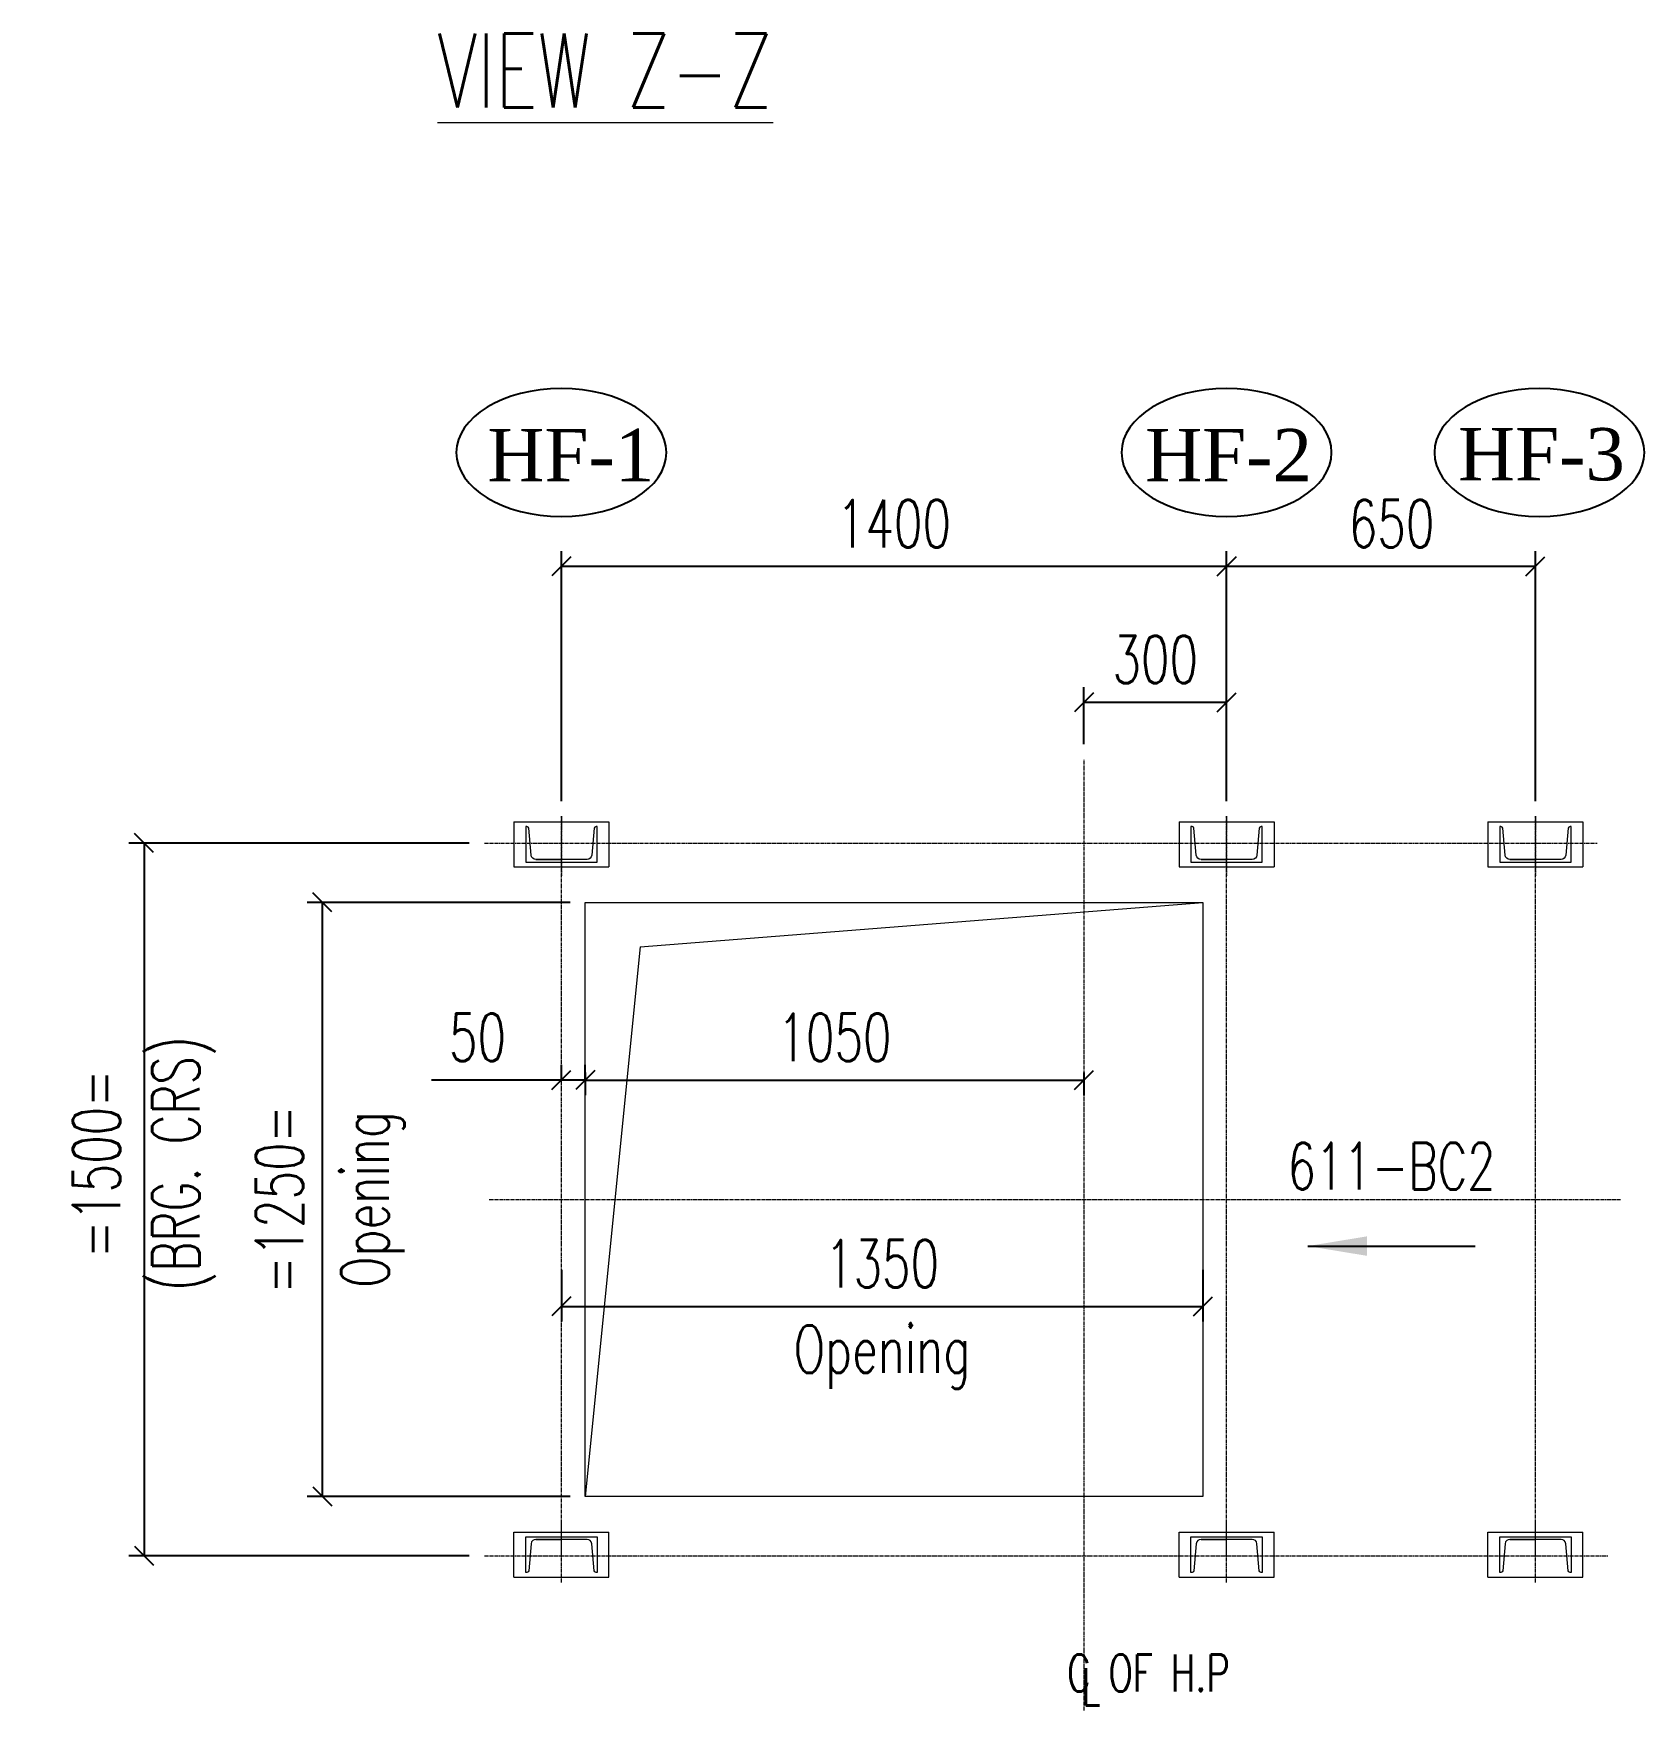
# Model space of a CAD drawing. Header units: millimetres. Extents: x -243837 to -5443, y 40 to 285140.
# Drawn here: x -95006 to -81443, y 53334 to 67453 of the extents above; entities that cross this region are included whole.
import ezdxf

# ---------------------------------------------------------------- set-up
doc = ezdxf.new("R2010")
doc.units = ezdxf.units.MM
doc.linetypes.add('CENTER2', pattern=[1.125, 0.75, -0.125, 0.125, -0.125])
for name, color, linetype, lineweight in [('DIM', 1, 'Continuous', 9), ('R-CENTER', 1, 'CENTER2', 5), ('R-OBJECT', 2, 'Continuous', 20), ('TEXT', 255, 'Continuous', 18)]:
    doc.layers.add(name, color=color, linetype=linetype, lineweight=lineweight)
doc.styles.add('KA', font='romans.shx', dxfattribs={"width": 0.7})
doc.styles.add('TIMES', font='times.ttf')
doc.dimstyles.new('Copy of rakesh4', dxfattribs={"dimscale": 160, "dimtxt": 2.5, "dimasz": 1, "dimexe": 0.8, "dimexo": 0.8, "dimgap": 1, "dimtad": 1, "dimdec": 0, "dimlfac": 0.25, "dimzin": 0, "dimdsep": 46, "dimtxsty": 'KA', "dimblk": 'OBLIQUE', "dimcen": 1.5, "dimclrd": 1, "dimclre": 1, "dimclrt": 2, "dimadec": 0, "dimazin": 0, "dimtfac": 1, "dimtdec": 0, "dimtmove": 0, "dimatfit": 2, "dimfxl": 0, "dimtolj": 1, "dimtzin": 0, "dimarcsym": 1})
doc.dimstyles.new('KAT', dxfattribs={"dimscale": 125, "dimtxt": 2.5, "dimasz": 2, "dimexe": 1, "dimexo": 0.06, "dimgap": 0.5, "dimtad": 1, "dimdec": 0, "dimzin": 0, "dimdsep": 46, "dimtxsty": 'KA', "dimcen": 1.5, "dimclrd": 1, "dimclre": 1, "dimclrt": 4, "dimadec": 0, "dimazin": 0, "dimtfac": 1, "dimtdec": 0, "dimtmove": 0, "dimatfit": 2, "dimfxl": 1.5, "dimtolj": 1, "dimtzin": 0, "dimarcsym": 0})

# ---------------------------------------------------------------- blocks, each defined once
blk = doc.blocks.new('_Oblique')
at = {"color": 0, "linetype": 'ByBlock', "lineweight": -2}
blk.add_line((-0.5, -0.5), (0.5, 0.5), dxfattribs=at)
blk = doc.blocks.new('*D126')
at = {"layer": 'DEFPOINTS', "color": 0, "transparency": 16777216}
for p in [(-91210, 60637), (-94075, 54637), (-91210, 54637)]:
    blk.add_point(p, dxfattribs=at)
at = {"layer": 'DIM', "color": 1, "lineweight": -2, "transparency": 16777216}
for p, q in [((-91338, 60637), (-94203, 60637)), ((-94075, 60637), (-94075, 54637)), ((-91338, 54637), (-94203, 54637))]:
    blk.add_line(p, q, dxfattribs=at)
at = {"layer": 'DIM', "color": 1, "lineweight": -2, "transparency": 16777216, "xscale": 160, "yscale": 160, "zscale": 160}
for p, rotation in [((-94075, 60637), 90), ((-94075, 54637), 270)]:
    blk.add_blockref('_Oblique', p, dxfattribs=dict(at, rotation=rotation))
at = {"layer": 'DIM', "color": 2, "transparency": 16777216, "insert": (-94075, 57937), "char_height": 400, "attachment_point": 5, "rotation": 90, "style": 'KA'}
blk.add_mtext('\\A1;=1500=\\P(BRG. CRS)', dxfattribs=at)
blk = doc.blocks.new('*D309')
at = {"layer": 'DEFPOINTS', "color": 0, "transparency": 16777216}
for p in [(-84962, 61823), (-86163, 61341), (-84962, 60863)]:
    blk.add_point(p, dxfattribs=at)
at = {"layer": 'DIM', "color": 1, "lineweight": -2, "transparency": 16777216}
for p, q in [((-86163, 61469), (-86163, 61951)), ((-84962, 60991), (-84962, 61951)), ((-86163, 61823), (-84962, 61823))]:
    blk.add_line(p, q, dxfattribs=at)
at = {"layer": 'DIM', "color": 1, "lineweight": -2, "transparency": 16777216, "xscale": 160, "yscale": 160, "zscale": 160, "rotation": 180}
blk.add_blockref('_Oblique', (-86163, 61823), dxfattribs=at)
at = {"layer": 'DIM', "color": 1, "lineweight": -2, "transparency": 16777216, "xscale": 160, "yscale": 160, "zscale": 160}
blk.add_blockref('_Oblique', (-84962, 61823), dxfattribs=at)
at = {"layer": 'DIM', "color": 2, "transparency": 16777216, "insert": (-85562, 62183), "char_height": 400, "attachment_point": 5, "style": 'KA'}
blk.add_mtext('\\A1;300', dxfattribs=at)
blk = doc.blocks.new('*D310')
at = {"layer": 'DEFPOINTS', "color": 0, "transparency": 16777216}
for p in [(-90562, 62967), (-90562, 60863), (-84962, 60863)]:
    blk.add_point(p, dxfattribs=at)
at = {"layer": 'DIM', "color": 1, "lineweight": -2, "transparency": 16777216}
for p, q in [((-90562, 60991), (-90562, 63095)), ((-84962, 60991), (-84962, 63095)), ((-84962, 62967), (-90562, 62967))]:
    blk.add_line(p, q, dxfattribs=at)
at = {"layer": 'DIM', "color": 1, "lineweight": -2, "transparency": 16777216, "xscale": 160, "yscale": 160, "zscale": 160, "rotation": 180}
blk.add_blockref('_Oblique', (-90562, 62967), dxfattribs=at)
at = {"layer": 'DIM', "color": 1, "lineweight": -2, "transparency": 16777216, "xscale": 160, "yscale": 160, "zscale": 160}
blk.add_blockref('_Oblique', (-84962, 62967), dxfattribs=at)
at = {"layer": 'DIM', "color": 2, "transparency": 16777216, "insert": (-87762, 63327), "char_height": 400, "attachment_point": 5, "style": 'KA'}
blk.add_mtext('\\A1;1400', dxfattribs=at)
blk = doc.blocks.new('*D311')
at = {"layer": 'DEFPOINTS', "color": 0, "transparency": 16777216}
for p in [(-84962, 62967), (-84962, 60863), (-82362, 60863)]:
    blk.add_point(p, dxfattribs=at)
at = {"layer": 'DIM', "color": 1, "lineweight": -2, "transparency": 16777216}
for p, q in [((-84962, 60991), (-84962, 63095)), ((-82362, 60991), (-82362, 63095)), ((-82362, 62967), (-84962, 62967))]:
    blk.add_line(p, q, dxfattribs=at)
at = {"layer": 'DIM', "color": 1, "lineweight": -2, "transparency": 16777216, "xscale": 160, "yscale": 160, "zscale": 160, "rotation": 180}
blk.add_blockref('_Oblique', (-84962, 62967), dxfattribs=at)
at = {"layer": 'DIM', "color": 1, "lineweight": -2, "transparency": 16777216, "xscale": 160, "yscale": 160, "zscale": 160}
blk.add_blockref('_Oblique', (-82362, 62967), dxfattribs=at)
at = {"layer": 'DIM', "color": 2, "transparency": 16777216, "insert": (-83572, 63327), "char_height": 400, "attachment_point": 5, "style": 'KA'}
blk.add_mtext('\\A1;650', dxfattribs=at)
blk = doc.blocks.new('*D127')
at = {"layer": 'DEFPOINTS', "color": 0, "transparency": 16777216}
for p in [(-90361, 60137, 13), (-92575, 55137), (-90361, 55137, 13)]:
    blk.add_point(p, dxfattribs=at)
at = {"layer": 'DIM', "color": 1, "lineweight": -2, "transparency": 16777216}
for p, q in [((-90489, 60137), (-92703, 60137)), ((-92575, 60137), (-92575, 55137)), ((-90489, 55137), (-92703, 55137))]:
    blk.add_line(p, q, dxfattribs=at)
at = {"layer": 'DIM', "color": 1, "lineweight": -2, "transparency": 16777216, "xscale": 160, "yscale": 160, "zscale": 160}
for p, rotation in [((-92575, 60137), 90), ((-92575, 55137), 270)]:
    blk.add_blockref('_Oblique', p, dxfattribs=dict(at, rotation=rotation))
at = {"layer": 'DIM', "color": 2, "transparency": 16777216, "char_height": 400, "attachment_point": 5, "rotation": 90, "style": 'KA'}
for s, insert in [('\\A1;=1250=', (-92935, 57637)), ('\\A1;Opening', (-92148, 57637))]:
    blk.add_mtext(s, dxfattribs=dict(at, insert=insert))
blk = doc.blocks.new('*D128')
at = {"layer": 'DEFPOINTS', "color": 0, "transparency": 16777216}
for p in [(-90361, 58833, 13), (-86162, 58833, -3), (-86162, 58642)]:
    blk.add_point(p, dxfattribs=at)
at = {"layer": 'DIM', "color": 1, "lineweight": -2, "transparency": 16777216}
for p, q in [((-90361, 58705), (-90361, 58514)), ((-90361, 58642), (-86162, 58642)), ((-86162, 58705), (-86162, 58514))]:
    blk.add_line(p, q, dxfattribs=at)
at = {"layer": 'DIM', "color": 1, "lineweight": -2, "transparency": 16777216, "xscale": 160, "yscale": 160, "zscale": 160, "rotation": 180}
blk.add_blockref('_Oblique', (-90361, 58642), dxfattribs=at)
at = {"layer": 'DIM', "color": 1, "lineweight": -2, "transparency": 16777216, "xscale": 160, "yscale": 160, "zscale": 160}
blk.add_blockref('_Oblique', (-86162, 58642), dxfattribs=at)
at = {"layer": 'DIM', "color": 2, "transparency": 16777216, "insert": (-88262, 59002), "char_height": 400, "attachment_point": 5, "style": 'KA'}
blk.add_mtext('\\A1;1050', dxfattribs=at)
blk = doc.blocks.new('*D129')
at = {"layer": 'DEFPOINTS', "color": 0, "transparency": 16777216}
for p in [(-90562, 57173, -37), (-85161, 57173, 13), (-85161, 56736)]:
    blk.add_point(p, dxfattribs=at)
at = {"layer": 'DIM', "color": 1, "lineweight": -2, "transparency": 16777216}
for p, q in [((-90562, 57045), (-90562, 56608)), ((-85161, 57045), (-85161, 56608)), ((-90562, 56736), (-85161, 56736))]:
    blk.add_line(p, q, dxfattribs=at)
at = {"layer": 'DIM', "color": 1, "lineweight": -2, "transparency": 16777216, "xscale": 160, "yscale": 160, "zscale": 160, "rotation": 180}
blk.add_blockref('_Oblique', (-90562, 56736), dxfattribs=at)
at = {"layer": 'DIM', "color": 1, "lineweight": -2, "transparency": 16777216, "xscale": 160, "yscale": 160, "zscale": 160}
blk.add_blockref('_Oblique', (-85161, 56736), dxfattribs=at)
at = {"layer": 'DIM', "color": 2, "transparency": 16777216, "char_height": 400, "attachment_point": 5, "style": 'KA'}
for s, insert in [('\\A1;1350', (-87862, 57096)), ('\\A1;Opening', (-87862, 56310))]:
    blk.add_mtext(s, dxfattribs=dict(at, insert=insert))
blk = doc.blocks.new('*D278')
at = {"layer": 'DEFPOINTS', "color": 0, "transparency": 16777216}
for p in [(-90562, 58642), (-90562, 58509, -37), (-90361, 58509, 13)]:
    blk.add_point(p, dxfattribs=at)
at = {"layer": 'DIM', "color": 1, "lineweight": -2, "transparency": 16777216}
for p, q in [((-90562, 58637), (-90562, 58770)), ((-90361, 58637), (-90361, 58770)), ((-90562, 58642), (-91655, 58642)), ((-90361, 58642), (-90562, 58642)), ((-90361, 58642), (-90201, 58642))]:
    blk.add_line(p, q, dxfattribs=at)
at = {"layer": 'DIM', "color": 1, "lineweight": -2, "transparency": 16777216, "xscale": 160, "yscale": 160, "zscale": 160}
blk.add_blockref('_Oblique', (-90562, 58642), dxfattribs=at)
at = {"layer": 'DIM', "color": 1, "lineweight": -2, "transparency": 16777216, "xscale": 160, "yscale": 160, "zscale": 160, "rotation": 180}
blk.add_blockref('_Oblique', (-90361, 58642), dxfattribs=at)
at = {"layer": 'DIM', "color": 2, "transparency": 16777216, "insert": (-91268, 59002), "char_height": 400, "attachment_point": 5, "style": 'KA'}
blk.add_mtext('\\A1;50', dxfattribs=at)

msp = doc.modelspace()

# ---------------------------------------------------------------- linework, layer by layer
at = {"color": 1, "extrusion": (0, 0, -1)}
for centre in [(-90561.65, 63925.58, 738.58), (-84961.65, 63925.58, 738.58), (-82327.79, 63925.58, 738.58)]:
    msp.add_ellipse(centre, major_axis=(-884.5, 0), ratio=0.60922833, dxfattribs=at)
at = {"layer": 'R-CENTER', "ltscale": 40}
for p, q in [((-86161.65, 53334.34, 847.55), (-86161.65, 61340.7, 738.58)), ((-90561.65, 54410.76, 738.58), (-90561.65, 60862.68, 738.58)), ((-84961.65, 54410.76, 738.58), (-84961.65, 60862.68, 738.58)), ((-82361.65, 54410.76, 738.58), (-82361.65, 60862.68, 738.58)), ((-91210.41, 60636.72, 738.58), (-81842.1, 60636.72, 738.58)), ((-91168.35, 57636.72, 738.58), (-81644.64, 57636.72, 738.58)), ((-91210.41, 54636.72, 738.58), (-81750.48, 54636.72, 738.58))]:
    msp.add_line(p, q, dxfattribs=at)
at = {"layer": 'R-CENTER', "ltscale": 10}
for p, q in [((-90561.65, 60862.68, 738.58), (-90561.65, 60360.1, 738.58)), ((-84961.65, 60862.68, 738.58), (-84961.65, 60360.1, 738.58)), ((-82361.65, 60862.68, 738.58), (-82361.65, 60360.1, 738.58)), ((-90561.65, 54410.76, 738.58), (-90561.65, 54913.35, 738.58)), ((-84961.65, 54410.76, 738.58), (-84961.65, 54913.35, 738.58)), ((-82361.65, 54410.76, 738.58), (-82361.65, 54913.35, 738.58))]:
    msp.add_line(p, q, dxfattribs=at)
at = {"layer": 'R-OBJECT'}
for p, q in [((-90961.65, 60816.72, 738.58), (-90961.65, 60436.72, 738.58)), ((-90961.65, 60816.72, 738.58), (-90161.65, 60816.72, 738.58)), ((-90161.65, 60816.72, 738.58), (-90161.65, 60436.72, 738.58)), ((-85361.65, 60816.72, 738.58), (-85361.65, 60436.72, 738.58)), ((-85361.65, 60816.72, 738.58), (-84561.65, 60816.72, 738.58)), ((-84561.65, 60816.72, 738.58), (-84561.65, 60436.72, 738.58)), ((-82761.65, 60816.72, 738.58), (-82761.65, 60436.72, 738.58)), ((-82761.65, 60816.72, 738.58), (-81961.65, 60816.72, 738.58)), ((-81961.65, 60816.72, 738.58), (-81961.65, 60436.72, 738.58)), ((-90961.65, 60436.72, 738.58), (-90160.99, 60436.72, 738.58)), ((-90846.99, 60476.72, 738.58), (-90560.99, 60476.72, 738.58)), ((-90776.23, 60498.32, 738.58), (-90560.99, 60498.32, 738.58)), ((-85361.65, 60436.72, 738.58), (-84560.99, 60436.72, 738.58)), ((-85246.99, 60476.72, 738.58), (-84960.99, 60476.72, 738.58)), ((-85176.23, 60498.32, 738.58), (-84960.99, 60498.32, 738.58)), ((-82761.65, 60436.72, 738.58), (-81960.99, 60436.72, 738.58)), ((-82646.99, 60476.72, 738.58), (-82360.99, 60476.72, 738.58)), ((-82576.23, 60498.32, 738.58), (-82360.99, 60498.32, 738.58)), ((-90961.65, 54456.72, 738.58), (-90961.65, 54836.72, 738.58)), ((-90961.65, 54836.72, 738.58), (-90160.99, 54836.72, 738.58)), ((-90846.99, 54796.72, 738.58), (-90560.99, 54796.72, 738.58)), ((-90161.65, 54456.72, 738.58), (-90161.65, 54836.72, 738.58)), ((-85361.65, 54456.72, 738.58), (-85361.65, 54836.72, 738.58)), ((-85361.65, 54836.72, 738.58), (-84560.99, 54836.72, 738.58)), ((-85246.99, 54796.72, 738.58), (-84960.99, 54796.72, 738.58)), ((-84561.65, 54456.72, 738.58), (-84561.65, 54836.72, 738.58)), ((-82761.65, 54456.72, 738.58), (-82761.65, 54836.72, 738.58)), ((-82761.65, 54836.72, 738.58), (-81960.99, 54836.72, 738.58)), ((-82646.99, 54796.72, 738.58), (-82360.99, 54796.72, 738.58)), ((-81961.65, 54456.72, 738.58), (-81961.65, 54836.72, 738.58)), ((-90776.23, 54775.12, 738.58), (-90560.99, 54775.12, 738.58)), ((-85176.23, 54775.12, 738.58), (-84960.99, 54775.12, 738.58)), ((-82576.23, 54775.12, 738.58), (-82360.99, 54775.12, 738.58)), ((-90961.65, 54456.72, 738.58), (-90161.65, 54456.72, 738.58)), ((-85361.65, 54456.72, 738.58), (-84561.65, 54456.72, 738.58)), ((-82761.65, 54456.72, 738.58), (-81961.65, 54456.72, 738.58))]:
    msp.add_line(p, q, dxfattribs=at)
at = {"layer": 'R-OBJECT', "ltscale": 10}
for q in [(-85161.47, 60136.72, 788.67), (-90361.47, 55136.72, 788.67)]:
    msp.add_line((-89897.2, 59764, 775.75), q, dxfattribs=at)
at = {"layer": 'R-OBJECT', "elevation": 1176.89}
for points in [[(-90270.08, 60776.72, 0.38887873), (-90286.02, 60762.12), (-90305.91, 60534.84, -0.38887873), (-90345.75, 60498.32), (-90776.23, 60498.32, -0.38887873), (-90816.08, 60534.84), (-90835.96, 60762.12, 0.38887873), (-90851.9, 60776.72), (-90860.99, 60776.72), (-90860.99, 60476.72), (-90260.99, 60476.72), (-90260.99, 60776.72)], [(-84670.08, 60776.72, 0.38887873), (-84686.02, 60762.12), (-84705.91, 60534.84, -0.38887873), (-84745.75, 60498.32), (-85176.23, 60498.32, -0.38887873), (-85216.08, 60534.84), (-85235.96, 60762.12, 0.38887873), (-85251.9, 60776.72), (-85260.99, 60776.72), (-85260.99, 60476.72), (-84660.99, 60476.72), (-84660.99, 60776.72)], [(-82070.08, 60776.72, 0.38887873), (-82086.02, 60762.12), (-82105.91, 60534.84, -0.38887873), (-82145.75, 60498.32), (-82576.23, 60498.32, -0.38887873), (-82616.08, 60534.84), (-82635.96, 60762.12, 0.38887873), (-82651.9, 60776.72), (-82660.99, 60776.72), (-82660.99, 60476.72), (-82060.99, 60476.72), (-82060.99, 60776.72)], [(-90270.08, 54496.72, -0.38887873), (-90286.02, 54511.33), (-90305.91, 54738.61, 0.38887873), (-90345.75, 54775.12), (-90776.23, 54775.12, 0.38887873), (-90816.08, 54738.61), (-90835.96, 54511.33, -0.38887873), (-90851.9, 54496.72), (-90860.99, 54496.72), (-90860.99, 54796.72), (-90260.99, 54796.72), (-90260.99, 54496.72)], [(-84670.08, 54496.72, -0.38887873), (-84686.02, 54511.33), (-84705.91, 54738.61, 0.38887873), (-84745.75, 54775.12), (-85176.23, 54775.12, 0.38887873), (-85216.08, 54738.61), (-85235.96, 54511.33, -0.38887873), (-85251.9, 54496.72), (-85260.99, 54496.72), (-85260.99, 54796.72), (-84660.99, 54796.72), (-84660.99, 54496.72)], [(-82070.08, 54496.72, -0.38887873), (-82086.02, 54511.33), (-82105.91, 54738.61, 0.38887873), (-82145.75, 54775.12), (-82576.23, 54775.12, 0.38887873), (-82616.08, 54738.61), (-82635.96, 54511.33, -0.38887873), (-82651.9, 54496.72), (-82660.99, 54496.72), (-82660.99, 54796.72), (-82060.99, 54796.72), (-82060.99, 54496.72)]]:
    msp.add_lwpolyline(points, format="xyb", close=True, dxfattribs=at)
at = {"layer": 'R-OBJECT', "ltscale": 10, "elevation": 788.67}
msp.add_lwpolyline([(-90361.47, 60136.72), (-85161.47, 60136.72), (-85161.47, 55136.72), (-90361.47, 55136.72)], close=True, dxfattribs=at)

# ---------------------------------------------------------------- texts
at = {"color": 2, "style": 'TIMES'}
for s, p in [('HF-1', (-91185.57, 63683.48, 738.58)), ('HF-2', (-85647.84, 63683.48, 738.58)), ('HF-3', (-83013.99, 63691.11, 738.58))]:
    msp.add_text(s, height=441, dxfattribs=at).set_placement(p)
at = {"color": 2, "insert": (-84447.26, 57916.6, 788.67), "char_height": 393.75, "attachment_point": 4, "line_spacing_factor": 1.20048, "style": 'KA'}
msp.add_mtext('\\A1;611-BC2', dxfattribs=at)
at = {"color": 2, "ltscale": 10, "width": 2231.9196, "attachment_point": 1, "style": 'KA'}
for s, insert, char_height in [('C OF H.P', (-86303.7, 53806.62, 738.58), 312.469), ('L', (-86182.5, 53689.14, 738.58), 312.47)]:
    msp.add_mtext(s, dxfattribs=dict(at, insert=insert, char_height=char_height))
at = {"layer": 'TEXT', "color": 2, "insert": (-90192.27, 67141.16, 775.75), "char_height": 624, "attachment_point": 5, "style": 'KA'}
msp.add_mtext('\\A1;{\\LVIEW Z-Z}', dxfattribs=at)

# ---------------------------------------------------------------- dimensions: what is measured, and where the dimension line sits
at = {"layer": 'DIM'}
dim = msp.add_linear_dim(base=(-90561.65, 62967.16, 738.58), p1=(-84961.65, 60862.68, 738.58), p2=(-90561.65, 60862.68, 738.58), angle=180, dimstyle='Copy of rakesh4', dxfattribs=at)
dim.commit()
dim.dimension.update_dxf_attribs({"geometry": '*D310', "text_midpoint": (-87761.65, 63327.16, 738.58)})
for base, p1, picture, middle in [((-84961.65, 62967.16, 738.58), (-82361.65, 60862.68, 738.58), '*D311', (-83571.55, 62967.16, 738.58)), ((-84961.65, 61822.82, 738.58), (-86162.56, 61340.77, 738.58), '*D309', (-85562.1, 61822.82, 738.58))]:
    dim = msp.add_linear_dim(base=base, p1=p1, p2=(-84961.65, 60862.68, 738.58), angle=180, dimstyle='Copy of rakesh4', dxfattribs=at)
    dim.commit()
    dim.dimension.update_dxf_attribs({"geometry": picture, "text_midpoint": middle, "dimtype": 160})
dim = msp.add_linear_dim(base=(-94075.17, 54636.72, 738.58), p1=(-91210.41, 60636.72, 738.58), p2=(-91210.41, 54636.72, 738.58), angle=90, text='=<>=\\X(BRG. CRS)', dimstyle='Copy of rakesh4', dxfattribs=at)
dim.commit()
dim.dimension.update_dxf_attribs({"geometry": '*D126', "text_midpoint": (-94075.17, 57936.64, 738.58), "dimtype": 160})
dim = msp.add_linear_dim(base=(-92574.78, 55136.72, 775.75), p1=(-90361.47, 60136.72, 788.67), p2=(-90361.47, 55136.72, 788.67), angle=90, text='=<>=\\XOpening', dimstyle='Copy of rakesh4', dxfattribs=at)
dim.commit()
dim.dimension.update_dxf_attribs({"geometry": '*D127', "text_midpoint": (-92574.78, 57636.72, 775.75)})
for base, p1, p2, picture, middle in [((-90561.65, 58641.86, 775.75), (-90361.47, 58509.26, 788.67), (-90561.65, 58509.26, 738.58), '*D278', (-91268.31, 59001.86, 775.75)), ((-86161.65, 58641.86, 775.75), (-90361.47, 58832.8, 788.67), (-86161.65, 58832.58, 772.72), '*D128', (-88261.56, 59001.86, 775.75))]:
    dim = msp.add_linear_dim(base=base, p1=p1, p2=p2, dimstyle='Copy of rakesh4', dxfattribs=at)
    dim.commit()
    dim.dimension.update_dxf_attribs({"geometry": picture, "text_midpoint": middle})
dim = msp.add_linear_dim(base=(-85161.47, 56736.33, 775.75), p1=(-90561.65, 57172.78, 738.58), p2=(-85161.47, 57172.78, 788.67), text='<>\\XOpening', dimstyle='Copy of rakesh4', dxfattribs=at)
dim.commit()
dim.dimension.update_dxf_attribs({"geometry": '*D129', "text_midpoint": (-87861.56, 56736.33, 775.75)})

# ---------------------------------------------------------------- leaders
msp.add_leader([(-84278.04, 57244.08, 938.93), (-82869.35, 57244.08, 938.93)], dimstyle='KAT', override={"dimasz": 4, "dimexo": 1, "dimlfac": 0.25, "dimfxl": 0.18, "dimarcsym": 1})

doc.saveas('drawing.dxf')
